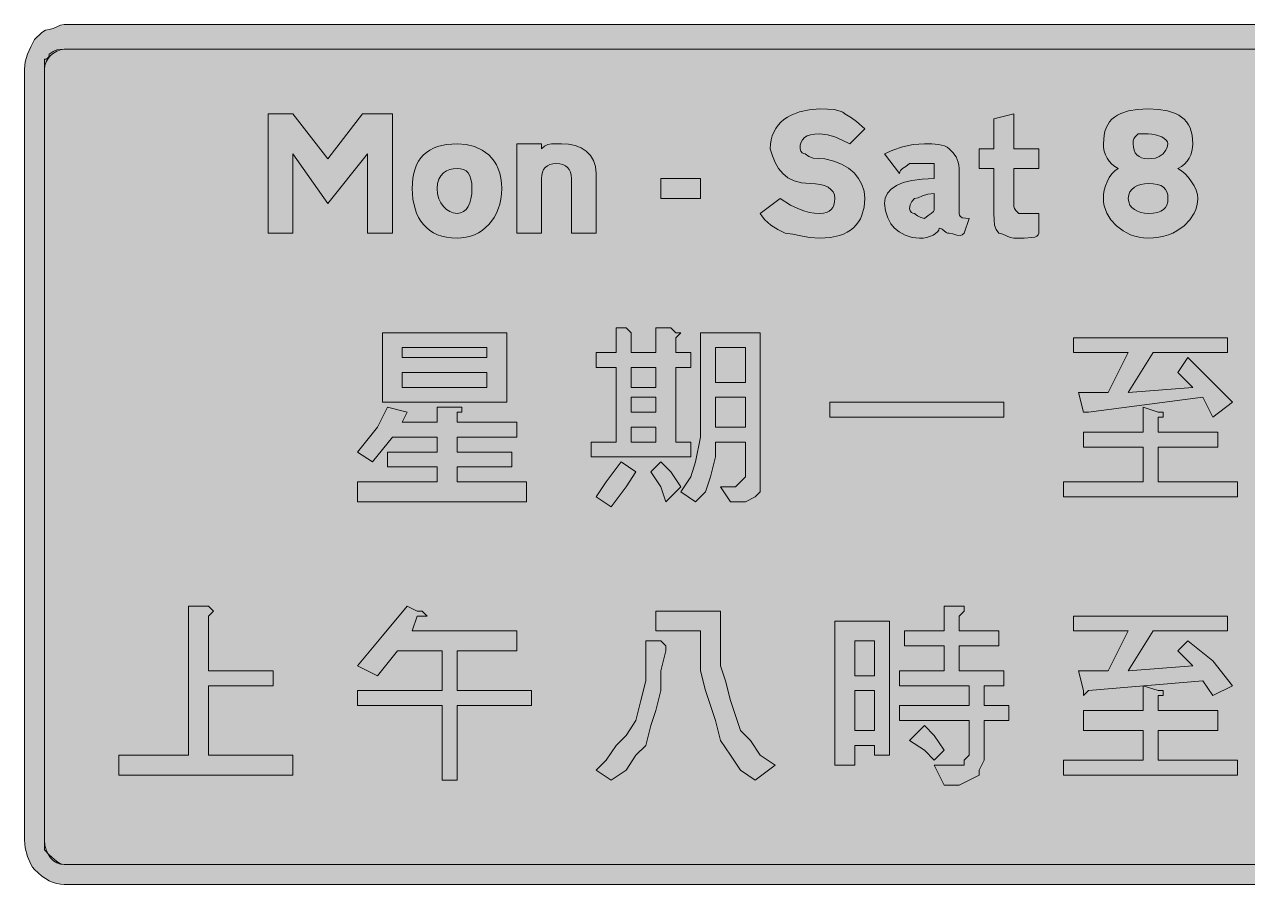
# Model space of a CAD drawing. Header units: metres. Extents: x 13 to 556, y 31 to 238.
# Drawn here: x 12.7 to 307.9, y 30.7 to 238.3 of the extents above; entities that cross this region are included whole.
import ezdxf

# ---------------------------------------------------------------- set-up
doc = ezdxf.new("R2010")
doc.units = ezdxf.units.M
doc.layers.add('FILL_BLACK_000000', color=7, linetype='Continuous', true_color=0x000000)
doc.layers.add('FILL_WHITE_FFFFFF', color=7, linetype='Continuous', true_color=0xffffff)

msp = doc.modelspace()

# ---------------------------------------------------------------- hatches: boundary and pattern name
at = {"layer": 'FILL_BLACK_000000', "true_color": 0x000000}
h = msp.add_hatch(color=7, dxfattribs=at)
h.dxf.hatch_style = 1
h.paths.add_polyline_path([(546.44, 238.26), (547.46, 238.09), (548.51, 237.81), (549.54, 237.42), (550.52, 236.91), (551.4, 236.29), (552.13, 235.56), (552.69, 234.72), (554.27, 232.92), (555.39, 231.12), (555.78, 230.22), (556.06, 229.32), (556.23, 228.42), (556.29, 227.52), (556.29, 41.52), (556.27, 40.6), (556.14, 39.57), (555.78, 38.31), (555.09, 36.72), (554.88, 35.84), (554.34, 35.07), (553.57, 34.53), (552.69, 34.32), (550.89, 32.67), (549.99, 32.13), (549.09, 31.92), (548.19, 31.23), (547.29, 30.87), (546.39, 30.74), (545.49, 30.72), (22.29, 30.72), (21.39, 30.78), (20.49, 30.94), (19.59, 31.23), (18.69, 31.62), (16.89, 32.74), (15.09, 34.32), (14.64, 34.88), (14.21, 35.61), (13.44, 37.47), (12.9, 39.55), (12.69, 41.52), (12.69, 227.52), (12.9, 229.32), (13.44, 231.12), (14.21, 232.92), (15.09, 234.72), (16.89, 236.37), (17.79, 236.91), (18.69, 237.12), (19.59, 237.31), (20.49, 237.72), (21.39, 238.13), (22.29, 238.32), (545.49, 238.32), (546.44, 238.26)])
h.paths.add_polyline_path([(20.53, 231.91), (19.72, 231.43), (18.99, 230.82), (18.38, 230.09), (17.9, 229.28), (17.6, 228.42), (17.49, 227.52), (17.49, 41.52), (17.49, 39.12), (18.69, 37.92), (20.49, 36.27), (21.39, 35.73), (22.29, 35.52), (545.49, 35.52), (546.39, 35.73), (547.29, 36.27), (549.09, 37.92), (549.49, 38.03), (549.78, 38.31), (550, 38.74), (550.14, 39.27), (550.27, 40.45), (550.29, 41.52), (550.29, 227.52), (550.29, 229.92), (550.14, 230.52), (549.78, 230.93), (549.49, 231.07), (549.09, 231.12), (548.19, 231.81), (547.29, 232.17), (546.39, 232.3), (545.49, 232.32), (22.29, 232.32), (21.39, 232.21), (20.53, 231.91)], flags=16)
h = msp.add_hatch(color=7, dxfattribs=at)
h.dxf.hatch_style = 1
h.paths.add_polyline_path([(77.49, 207.12), (77.49, 187.92), (71.49, 187.92), (71.49, 216.72), (77.49, 216.72), (85.89, 205.92), (94.29, 216.72), (101.49, 216.72), (101.49, 187.92), (95.49, 187.92), (95.49, 207.12), (85.89, 195.12), (77.49, 207.12)])
h = msp.add_hatch(color=7, dxfattribs=at)
h.dxf.hatch_style = 1
h.paths.add_polyline_path([(200.04, 207.72), (200.4, 207.31), (200.69, 207.17), (201.09, 207.12), (202.01, 206.43), (203.04, 206.07), (204.3, 205.94), (205.89, 205.92), (208.03, 205.36), (209.92, 204.59), (211.56, 203.62), (212.94, 202.47), (214.03, 201.15), (214.83, 199.68), (215.32, 198.06), (215.49, 196.32), (215.32, 194.18), (214.82, 192.29), (214.44, 191.43), (213.97, 190.65), (213.42, 189.92), (212.79, 189.27), (212.07, 188.69), (211.27, 188.18), (210.39, 187.74), (209.41, 187.38), (207.22, 186.89), (204.69, 186.72), (202.2, 186.91), (200.04, 187.32), (198.11, 187.73), (196.29, 187.92), (194.51, 188.84), (192.84, 189.87), (191.4, 191.13), (190.79, 191.87), (190.29, 192.72), (195.09, 196.32), (197.6, 194.74), (199.89, 193.62), (201.02, 193.23), (202.18, 192.94), (203.39, 192.78), (204.69, 192.72), (205.53, 192.78), (206.26, 192.94), (206.88, 193.23), (207.39, 193.62), (207.78, 194.13), (208.06, 194.74), (208.23, 195.48), (208.29, 196.32), (208.18, 197.16), (207.86, 197.89), (207.34, 198.51), (206.64, 199.02), (205.77, 199.41), (204.75, 199.69), (203.58, 199.86), (202.29, 199.92), (200.2, 200.08), (198.43, 200.56), (196.93, 201.31), (195.69, 202.32), (194.67, 203.55), (193.85, 204.98), (193.2, 206.58), (192.69, 208.32), (192.75, 209.42), (192.91, 210.46), (193.18, 211.43), (193.55, 212.35), (194.02, 213.21), (194.59, 213.99), (195.25, 214.72), (195.99, 215.37), (196.82, 215.95), (197.73, 216.46), (199.78, 217.26), (202.11, 217.75), (204.69, 217.92), (206.47, 217.9), (208.14, 217.77), (209.58, 217.41), (210.19, 217.12), (210.69, 216.72), (212.28, 215.82), (213.54, 214.92), (215.49, 213.12), (211.89, 209.52), (210.09, 210.4), (208.29, 211.17), (206.49, 211.71), (204.69, 211.92), (203.45, 211.86), (202.42, 211.69), (201.59, 211.41), (200.94, 211.02), (200.46, 210.51), (200.13, 209.89), (199.95, 209.16), (199.89, 208.32), (200.04, 207.72)])
h = msp.add_hatch(color=7, dxfattribs=at)
h.dxf.hatch_style = 1
h.paths.add_polyline_path([(257.49, 208.32), (257.49, 203.52), (251.49, 203.52), (251.49, 195.12), (251.51, 194.41), (251.64, 193.92), (252, 193.43), (252.69, 192.72), (253.89, 192.72), (255.09, 192.72), (257.49, 192.72), (257.49, 187.92), (257.38, 187.52), (257.06, 187.23), (256.54, 187.01), (255.84, 186.87), (253.95, 186.74), (251.49, 186.72), (250.59, 186.91), (249.69, 187.32), (248.79, 187.73), (247.89, 187.92), (247.2, 188.84), (246.84, 189.87), (246.71, 191.13), (246.69, 192.72), (246.69, 203.52), (243.09, 203.52), (243.09, 208.32), (246.69, 208.32), (246.69, 215.52), (251.49, 216.72), (251.49, 208.32), (257.49, 208.32)])
h = msp.add_hatch(color=7, dxfattribs=at)
h.dxf.hatch_style = 1
h.paths.add_polyline_path([(280.67, 187.19), (279.67, 187.54), (277.84, 188.49), (276.24, 189.72), (274.93, 191.17), (273.93, 192.79), (273.31, 194.53), (273.15, 195.42), (273.09, 196.32), (273.15, 197.27), (273.31, 198.29), (273.6, 199.34), (273.99, 200.37), (274.5, 201.35), (275.11, 202.23), (275.85, 202.96), (276.69, 203.52), (275.85, 204.02), (275.12, 204.63), (274.5, 205.31), (273.99, 206.07), (273.6, 206.88), (273.31, 207.74), (273.15, 208.62), (273.09, 209.52), (273.26, 211.6), (273.47, 212.52), (273.76, 213.36), (274.14, 214.13), (274.61, 214.81), (275.16, 215.43), (275.79, 215.97), (276.51, 216.44), (277.31, 216.84), (279.17, 217.45), (281.36, 217.81), (283.89, 217.92), (286.42, 217.81), (288.61, 217.45), (290.47, 216.84), (291.27, 216.44), (291.99, 215.97), (292.62, 215.43), (293.17, 214.81), (293.64, 214.13), (294.01, 213.36), (294.31, 212.52), (294.52, 211.6), (294.69, 209.52), (294.63, 208.62), (294.46, 207.74), (294.18, 206.88), (293.79, 206.07), (293.28, 205.31), (292.66, 204.63), (291.93, 204.02), (291.09, 203.52), (291.99, 202.96), (292.85, 202.23), (293.66, 201.35), (294.39, 200.37), (295, 199.34), (295.48, 198.29), (295.78, 197.27), (295.89, 196.32), (295.83, 195.42), (295.67, 194.53), (295.4, 193.65), (295.03, 192.79), (293.99, 191.17), (292.59, 189.72), (290.85, 188.49), (289.86, 187.98), (288.8, 187.54), (287.67, 187.19), (286.47, 186.94), (285.21, 186.78), (283.89, 186.72), (282.78, 186.78), (281.7, 186.94), (280.67, 187.19)])
h.paths.add_polyline_path([(281.32, 199.41), (280.59, 199.02), (279.98, 198.51), (279.5, 197.89), (279.2, 197.16), (279.09, 196.32), (279.2, 195.48), (279.5, 194.74), (279.98, 194.13), (280.59, 193.62), (281.32, 193.23), (282.13, 192.94), (282.99, 192.78), (283.89, 192.72), (285.13, 192.78), (286.16, 192.94), (286.99, 193.23), (287.64, 193.62), (288.12, 194.13), (288.45, 194.74), (288.63, 195.48), (288.69, 196.32), (288.63, 197.16), (288.45, 197.89), (288.12, 198.51), (287.64, 199.02), (286.99, 199.41), (286.16, 199.69), (285.13, 199.86), (283.89, 199.92), (282.99, 199.86), (282.13, 199.69), (281.32, 199.41)], flags=16)
h.paths.add_polyline_path([(288.28, 210.4), (287.8, 210.81), (287.19, 211.17), (285.65, 211.71), (284.79, 211.87), (283.89, 211.92), (281.49, 211.92), (280.8, 211.21), (280.44, 210.72), (280.31, 210.23), (280.29, 209.52), (280.35, 208.68), (280.51, 207.94), (280.8, 207.33), (281.19, 206.82), (281.7, 206.43), (282.31, 206.14), (283.05, 205.98), (283.89, 205.92), (284.79, 205.94), (285.69, 206.07), (286.59, 206.43), (287.49, 207.12), (288.09, 207.87), (288.5, 208.64), (288.69, 209.52), (288.58, 209.97), (288.28, 210.4)], flags=16)
h = msp.add_hatch(color=7, dxfattribs=at)
h.dxf.hatch_style = 1
h.paths.add_polyline_path([(127.67, 196.14), (127.41, 194.94), (127.05, 193.81), (126.59, 192.75), (126.05, 191.76), (125.44, 190.85), (124.74, 190.02), (123.97, 189.28), (123.14, 188.62), (122.25, 188.05), (121.31, 187.58), (120.31, 187.21), (119.28, 186.94), (118.2, 186.78), (117.09, 186.72), (115.78, 186.78), (114.56, 186.94), (113.42, 187.21), (112.36, 187.58), (111.39, 188.05), (110.51, 188.62), (109.71, 189.28), (108.99, 190.02), (108.36, 190.85), (107.81, 191.76), (107.34, 192.75), (106.96, 193.81), (106.46, 196.14), (106.29, 198.72), (106.46, 201.25), (106.67, 202.39), (106.96, 203.44), (107.34, 204.42), (107.81, 205.3), (108.36, 206.1), (108.99, 206.82), (109.71, 207.45), (110.51, 208), (111.39, 208.47), (112.36, 208.84), (113.42, 209.14), (114.56, 209.35), (117.09, 209.52), (119.28, 209.35), (121.31, 208.84), (123.14, 208), (123.97, 207.45), (124.74, 206.82), (125.44, 206.1), (126.05, 205.3), (126.59, 204.42), (127.05, 203.44), (127.41, 202.39), (127.67, 201.25), (127.83, 200.03), (127.89, 198.72), (127.83, 197.4), (127.67, 196.14)])
h.paths.add_polyline_path([(120.46, 200.99), (120.18, 201.82), (119.79, 202.47), (119.28, 202.95), (118.66, 203.28), (117.93, 203.46), (117.09, 203.52), (116.19, 203.46), (115.33, 203.28), (114.52, 202.95), (113.79, 202.47), (113.18, 201.82), (112.7, 200.99), (112.4, 199.96), (112.29, 198.72), (112.4, 197.43), (112.7, 196.26), (113.18, 195.24), (113.79, 194.37), (114.52, 193.67), (115.33, 193.15), (116.19, 192.83), (117.09, 192.72), (117.93, 192.83), (118.66, 193.15), (119.28, 193.67), (119.79, 194.37), (120.18, 195.24), (120.46, 196.26), (120.63, 197.43), (120.69, 198.72), (120.63, 199.96), (120.46, 200.99)], flags=16)
h = msp.add_hatch(color=7, dxfattribs=at)
h.dxf.hatch_style = 1
h.paths.add_polyline_path([(144.69, 187.92), (144.69, 199.92), (144.69, 201.12), (144.63, 201.96), (144.47, 202.69), (144.18, 203.31), (143.79, 203.82), (143.28, 204.21), (142.67, 204.49), (141.93, 204.66), (141.09, 204.72), (140.25, 204.66), (139.51, 204.49), (138.9, 204.21), (138.39, 203.82), (138, 203.31), (137.72, 202.69), (137.55, 201.96), (137.49, 201.12), (137.49, 187.92), (131.49, 187.92), (131.49, 209.52), (137.49, 209.52), (137.49, 208.32), (138.24, 208.92), (139.01, 209.33), (139.89, 209.52), (142.29, 209.52), (144.03, 209.41), (145.63, 209.07), (147.06, 208.51), (148.29, 207.72), (149.3, 206.71), (150.05, 205.47), (150.53, 204.01), (150.69, 202.32), (150.69, 187.92), (144.69, 187.92)])
h = msp.add_hatch(color=7, dxfattribs=at)
h.dxf.hatch_style = 1
h.paths.add_polyline_path([(239.04, 187.58), (238.59, 187.41), (237.69, 187.47), (236.79, 187.75), (235.89, 187.92), (235.49, 187.97), (235.18, 188.11), (234.69, 188.52), (234.2, 188.93), (233.89, 189.07), (233.49, 189.12), (233.38, 188.67), (233.08, 188.24), (232.6, 187.83), (231.99, 187.47), (230.45, 186.93), (229.59, 186.77), (228.69, 186.72), (226.91, 186.93), (225.24, 187.47), (223.8, 188.24), (222.69, 189.12), (221.81, 190.23), (221.04, 191.67), (220.5, 193.34), (220.29, 195.12), (220.46, 196.41), (220.98, 197.58), (221.87, 198.6), (223.14, 199.47), (224.8, 200.17), (226.87, 200.69), (229.36, 201.01), (232.29, 201.12), (232.29, 202.32), (232.29, 204.72), (229.89, 204.72), (226.29, 204.72), (225.41, 204.01), (224.64, 203.52), (224.1, 203.03), (223.94, 202.72), (223.89, 202.32), (220.29, 207.12), (222.3, 208), (224.64, 208.77), (227.21, 209.31), (229.89, 209.52), (231.67, 209.5), (233.34, 209.37), (234.78, 209.01), (235.39, 208.72), (235.89, 208.32), (236.77, 207.4), (237.54, 206.37), (238.08, 205.11), (238.24, 204.37), (238.29, 203.52), (238.29, 192.72), (238.34, 192.32), (238.5, 192.03), (239.04, 191.67), (239.81, 191.54), (240.69, 191.52), (239.49, 187.92), (239.04, 187.58)])
h.paths.add_polyline_path([(226.8, 192.91), (227.09, 192.77), (227.49, 192.72), (228.24, 192.12), (229.01, 191.71), (229.89, 191.52), (230.77, 192.23), (231.54, 192.72), (232.08, 193.21), (232.24, 193.52), (232.29, 193.92), (232.29, 197.52), (230.7, 197.33), (229.44, 196.92), (228.41, 196.51), (227.49, 196.32), (226.89, 195.57), (226.48, 194.8), (226.29, 193.92), (226.44, 193.32), (226.8, 192.91)], flags=16)
h = msp.add_hatch(color=7, dxfattribs=at)
h.dxf.hatch_style = 1
h.paths.add_polyline_path([(175.89, 196.32), (166.29, 196.32), (166.29, 201.12), (175.89, 201.12), (175.89, 196.32)])
h = msp.add_hatch(color=7, dxfattribs=at)
h.dxf.hatch_style = 1
h.paths.add_polyline_path([(99.09, 163.92), (129.09, 163.92), (129.09, 147.12), (99.09, 147.12), (99.09, 163.92)])
h.paths.add_polyline_path([(103.89, 160.32), (103.89, 157.92), (124.29, 157.92), (124.29, 160.32), (103.89, 160.32)], flags=16)
h.paths.add_polyline_path([(124.29, 154.32), (103.89, 154.32), (103.89, 150.72), (124.29, 150.72), (124.29, 154.32)], flags=16)
h = msp.add_hatch(color=7, dxfattribs=at)
h.dxf.hatch_style = 1
h.paths.add_polyline_path([(168.69, 165.12), (169.89, 163.92), (171.09, 163.92), (169.89, 162.72), (169.89, 159.12), (173.49, 159.12), (173.49, 155.52), (169.89, 155.52), (169.89, 137.52), (173.49, 137.52), (173.49, 133.92), (149.49, 133.92), (149.49, 137.52), (155.49, 137.52), (155.49, 155.52), (150.69, 155.52), (150.69, 159.12), (155.49, 159.12), (155.49, 165.12), (157.89, 165.12), (159.09, 163.92), (159.09, 162.72), (159.09, 159.12), (165.09, 159.12), (165.09, 165.12), (168.69, 165.12)])
h.paths.add_polyline_path([(159.09, 144.72), (165.09, 144.72), (165.09, 148.32), (159.09, 148.32), (159.09, 144.72)], flags=16)
h.paths.add_polyline_path([(159.09, 141.12), (159.09, 137.52), (165.09, 137.52), (165.09, 141.12), (159.09, 141.12)], flags=16)
h.paths.add_polyline_path([(165.09, 155.52), (159.09, 155.52), (159.09, 150.72), (165.09, 150.72), (165.09, 155.52)], flags=16)
h = msp.add_hatch(color=7, dxfattribs=at)
h.dxf.hatch_style = 1
h.paths.add_polyline_path([(190.29, 126.72), (190.29, 125.52), (189.09, 124.32), (186.69, 123.12), (183.09, 123.12), (180.69, 126.72), (184.29, 126.72), (185.49, 127.92), (186.69, 129.12), (186.69, 137.52), (179.49, 137.52), (179.49, 133.92), (178.29, 129.12), (177.09, 125.52), (174.69, 123.12), (171.09, 125.52), (173.49, 129.12), (174.69, 132.72), (175.89, 138.72), (175.89, 145.92), (175.89, 163.92), (190.29, 163.92), (190.29, 129.12), (190.29, 126.72)])
h.paths.add_polyline_path([(179.49, 148.32), (179.49, 141.12), (186.69, 141.12), (186.69, 148.32), (179.49, 148.32)], flags=16)
h.paths.add_polyline_path([(186.69, 160.32), (179.49, 160.32), (179.49, 151.92), (186.69, 151.92), (186.69, 160.32)], flags=16)
h = msp.add_hatch(color=7, dxfattribs=at)
h.dxf.hatch_style = 1
h.paths.add_polyline_path([(265.89, 162.72), (303.09, 162.72), (303.09, 159.12), (285.09, 159.12), (279.09, 149.52), (294.69, 150.72), (291.09, 154.32), (293.49, 157.92), (299.49, 151.92), (304.29, 147.12), (299.49, 143.52), (297.09, 148.32), (269.49, 144.72), (268.29, 144.72), (267.09, 149.52), (274.29, 149.52), (279.09, 159.12), (265.89, 159.12), (265.89, 162.72)])
h = msp.add_hatch(color=7, dxfattribs=at)
h.dxf.hatch_style = 1
h.paths.add_polyline_path([(103.89, 142.32), (112.29, 142.32), (112.29, 145.92), (117.09, 145.92), (118.29, 145.92), (118.29, 144.72), (117.09, 144.72), (117.09, 142.32), (131.49, 142.32), (131.49, 138.72), (117.09, 138.72), (117.09, 135.12), (130.29, 135.12), (130.29, 131.52), (117.09, 131.52), (117.09, 127.92), (133.89, 127.92), (133.89, 123.12), (93.09, 123.12), (93.09, 127.92), (112.29, 127.92), (112.29, 131.52), (100.29, 131.52), (100.29, 135.12), (112.29, 135.12), (112.29, 138.72), (101.49, 138.72), (96.69, 132.72), (93.09, 135.12), (97.89, 141.12), (100.29, 145.92), (105.09, 144.72), (103.89, 142.32)])
h = msp.add_hatch(color=7, dxfattribs=at)
h.dxf.hatch_style = 1
h.paths.add_polyline_path([(249.09, 147.12), (249.09, 143.52), (207.09, 143.52), (207.09, 147.12), (249.09, 147.12)])
h = msp.add_hatch(color=7, dxfattribs=at)
h.dxf.hatch_style = 1
h.paths.add_polyline_path([(263.49, 127.92), (282.69, 127.92), (282.69, 136.32), (268.29, 136.32), (268.29, 139.92), (282.69, 139.92), (282.69, 145.92), (286.29, 144.72), (287.49, 144.72), (287.49, 143.52), (286.29, 143.52), (286.29, 139.92), (300.69, 139.92), (300.69, 136.32), (286.29, 136.32), (286.29, 127.92), (305.49, 127.92), (305.49, 124.32), (263.49, 124.32), (263.49, 127.92)])
h = msp.add_hatch(color=7, dxfattribs=at)
h.dxf.hatch_style = 1
h.paths.add_polyline_path([(153.09, 127.92), (156.69, 132.72), (160.29, 130.32), (157.89, 126.72), (154.29, 121.92), (150.69, 124.32), (153.09, 127.92)])
h = msp.add_hatch(color=7, dxfattribs=at)
h.dxf.hatch_style = 1
h.paths.add_polyline_path([(168.69, 130.32), (171.09, 126.72), (167.49, 123.12), (166.29, 126.72), (163.89, 130.32), (166.29, 132.72), (168.69, 130.32)])
h = msp.add_hatch(color=7, dxfattribs=at)
h.dxf.hatch_style = 1
h.paths.add_polyline_path([(57.09, 97.92), (58.29, 96.72), (57.09, 95.52), (57.09, 82.32), (72.69, 82.32), (72.69, 78.72), (57.09, 78.72), (57.09, 61.92), (77.49, 61.92), (77.49, 57.12), (35.49, 57.12), (35.49, 61.92), (52.29, 61.92), (52.29, 97.92), (55.89, 97.92), (57.09, 97.92)])
h = msp.add_hatch(color=7, dxfattribs=at)
h.dxf.hatch_style = 1
h.paths.add_polyline_path([(99.09, 90.72), (105.09, 97.92), (107.49, 96.72), (108.69, 96.72), (109.89, 95.52), (108.69, 95.52), (107.49, 95.52), (106.29, 91.92), (131.49, 91.92), (131.49, 87.12), (117.09, 87.12), (117.09, 77.52), (135.09, 77.52), (135.09, 73.92), (117.09, 73.92), (117.09, 55.92), (113.49, 55.92), (113.49, 73.92), (93.09, 73.92), (93.09, 77.52), (113.49, 77.52), (113.49, 87.12), (102.69, 87.12), (97.89, 81.12), (93.09, 83.52), (99.09, 90.72)])
h = msp.add_hatch(color=7, dxfattribs=at)
h.dxf.hatch_style = 1
h.paths.add_polyline_path([(234.69, 88.32), (225.09, 88.32), (225.09, 91.92), (234.69, 91.92), (234.69, 97.92), (238.29, 97.92), (239.49, 97.92), (239.49, 96.72), (238.29, 95.52), (238.29, 91.92), (247.89, 91.92), (247.89, 88.32), (238.29, 88.32), (238.29, 82.32), (249.09, 82.32), (249.09, 78.72), (244.29, 78.72), (244.29, 73.92), (250.29, 73.92), (250.29, 70.32), (244.29, 70.32), (244.29, 60.72), (243.09, 58.32), (243.09, 57.12), (240.69, 55.92), (238.29, 54.72), (234.69, 54.72), (232.29, 59.52), (237.09, 59.52), (238.29, 59.52), (239.49, 59.52), (239.49, 60.72), (240.69, 61.92), (240.69, 70.32), (223.89, 70.32), (223.89, 73.92), (240.69, 73.92), (240.69, 78.72), (223.89, 78.72), (223.89, 82.32), (234.69, 82.32), (234.69, 88.32)])
h = msp.add_hatch(color=7, dxfattribs=at)
h.dxf.hatch_style = 1
h.paths.add_polyline_path([(180.69, 96.72), (180.69, 88.32), (180.69, 83.52), (181.89, 79.92), (183.09, 75.12), (184.29, 71.52), (185.49, 67.92), (187.89, 65.52), (190.29, 61.92), (193.89, 59.52), (189.09, 55.92), (185.49, 58.32), (183.09, 61.92), (180.69, 65.52), (179.49, 70.32), (178.29, 73.92), (177.09, 77.52), (175.89, 82.32), (175.89, 87.12), (175.89, 91.92), (165.09, 91.92), (165.09, 96.72), (180.69, 96.72)])
h = msp.add_hatch(color=7, dxfattribs=at)
h.dxf.hatch_style = 1
h.paths.add_polyline_path([(265.89, 95.52), (303.09, 95.52), (303.09, 91.92), (285.09, 91.92), (279.09, 82.32), (294.69, 83.52), (291.09, 87.12), (293.49, 89.52), (299.49, 84.72), (304.29, 78.72), (299.49, 76.32), (297.09, 79.92), (269.49, 77.52), (268.29, 76.32), (268.29, 77.52), (267.09, 82.32), (274.29, 82.32), (279.09, 91.92), (265.89, 91.92), (265.89, 95.52)])
h = msp.add_hatch(color=7, dxfattribs=at)
h.dxf.hatch_style = 1
h.paths.add_polyline_path([(217.89, 61.92), (217.89, 64.32), (213.09, 64.32), (213.09, 59.52), (208.29, 59.52), (208.29, 61.92), (208.29, 94.32), (221.49, 94.32), (221.49, 61.92), (217.89, 61.92)])
h.paths.add_polyline_path([(213.09, 89.52), (213.09, 81.12), (217.89, 81.12), (217.89, 89.52), (213.09, 89.52)], flags=16)
h.paths.add_polyline_path([(217.89, 77.52), (213.09, 77.52), (213.09, 67.92), (217.89, 67.92), (217.89, 77.52)], flags=16)
h = msp.add_hatch(color=7, dxfattribs=at)
h.dxf.hatch_style = 1
h.paths.add_polyline_path([(153.09, 60.72), (155.49, 64.32), (157.89, 66.72), (160.29, 70.32), (161.49, 75.12), (162.69, 79.92), (162.69, 84.72), (162.69, 89.52), (166.29, 89.52), (167.49, 88.32), (167.49, 87.12), (166.29, 82.32), (166.29, 77.52), (165.09, 72.72), (163.89, 69.12), (162.69, 64.32), (160.29, 61.92), (157.89, 58.32), (154.29, 55.92), (150.69, 58.32), (153.09, 60.72)])
h = msp.add_hatch(color=7, dxfattribs=at)
h.dxf.hatch_style = 1
h.paths.add_polyline_path([(263.49, 60.72), (282.69, 60.72), (282.69, 67.92), (268.29, 67.92), (268.29, 72.72), (282.69, 72.72), (282.69, 78.72), (286.29, 77.52), (287.49, 77.52), (287.49, 76.32), (286.29, 76.32), (286.29, 72.72), (300.69, 72.72), (300.69, 67.92), (286.29, 67.92), (286.29, 60.72), (305.49, 60.72), (305.49, 57.12), (263.49, 57.12), (263.49, 60.72)])
h = msp.add_hatch(color=7, dxfattribs=at)
h.dxf.hatch_style = 1
h.paths.add_polyline_path([(232.29, 66.72), (234.69, 63.12), (232.29, 60.72), (229.89, 63.12), (226.29, 65.52), (229.89, 69.12), (232.29, 66.72)])
at = {"layer": 'FILL_WHITE_FFFFFF', "true_color": 0xffffff}
h = msp.add_hatch(color=7, dxfattribs=at)
h.dxf.hatch_style = 1
h.paths.add_polyline_path([(21.39, 35.63), (20.53, 35.95), (19.72, 36.47), (18.99, 37.17), (18.38, 38.04), (17.9, 39.06), (17.6, 40.23), (17.49, 41.52), (17.49, 227.52), (17.49, 229.92), (17.89, 229.97), (18.18, 230.11), (18.54, 230.52), (18.69, 231.12), (19.59, 231.81), (20.49, 232.17), (21.39, 232.3), (22.29, 232.32), (545.49, 232.32), (546.39, 232.3), (547.29, 232.17), (548.19, 231.81), (549.09, 231.12), (549.78, 230.22), (550.14, 229.32), (550.27, 228.42), (550.29, 227.52), (550.29, 41.52), (550.29, 39.12), (550.27, 38.43), (550.14, 38.07), (549.78, 37.94), (549.09, 37.92), (549.04, 37.52), (548.9, 37.23), (548.49, 36.87), (547.89, 36.72), (547.18, 36.03), (546.69, 35.67), (546.2, 35.54), (545.49, 35.52), (22.29, 35.52), (21.39, 35.63)])

# ---------------------------------------------------------------- linework, layer by layer
at = {"layer": 'FILL_BLACK_000000', "lineweight": 0, "true_color": 0x000000}
for points in [[(545.49, 30.72), (22.29, 30.72), (21.39, 30.78), (20.49, 30.94), (19.59, 31.23), (18.69, 31.62), (16.89, 32.74), (15.09, 34.32), (14.64, 34.88), (14.21, 35.61), (13.44, 37.47), (12.9, 39.55), (12.69, 41.52), (12.69, 227.52), (12.9, 229.32), (13.44, 231.12), (14.21, 232.92), (15.09, 234.72), (16.89, 236.37), (17.79, 236.91), (18.69, 237.12), (19.59, 237.31), (20.49, 237.72), (21.39, 238.13), (22.29, 238.32), (545.49, 238.32)], [(545.49, 232.32), (22.29, 232.32), (21.39, 232.21), (20.53, 231.91), (19.72, 231.43), (18.99, 230.82), (18.38, 230.09), (17.9, 229.28), (17.6, 228.42), (17.49, 227.52), (17.49, 41.52), (17.49, 39.12), (18.69, 37.92), (20.49, 36.27), (21.39, 35.73), (22.29, 35.52), (545.49, 35.52)]]:
    msp.add_lwpolyline(points, dxfattribs=at)
for points in [[(77.49, 207.12), (77.49, 187.92), (71.49, 187.92), (71.49, 216.72), (77.49, 216.72), (85.89, 205.92), (94.29, 216.72), (101.49, 216.72), (101.49, 187.92), (95.49, 187.92), (95.49, 207.12), (85.89, 195.12)], [(200.04, 207.72), (200.4, 207.31), (200.69, 207.17), (201.09, 207.12), (202.01, 206.43), (203.04, 206.07), (204.3, 205.94), (205.89, 205.92), (208.03, 205.36), (209.92, 204.59), (211.56, 203.62), (212.94, 202.47), (214.03, 201.15), (214.83, 199.68), (215.32, 198.06), (215.49, 196.32), (215.32, 194.18), (214.82, 192.29), (214.44, 191.43), (213.97, 190.65), (213.42, 189.92), (212.79, 189.27), (212.07, 188.69), (211.27, 188.18), (210.39, 187.74), (209.41, 187.38), (207.22, 186.89), (204.69, 186.72), (202.2, 186.91), (200.04, 187.32), (198.11, 187.73), (196.29, 187.92), (194.51, 188.84), (192.84, 189.87), (191.4, 191.13), (190.79, 191.87), (190.29, 192.72), (195.09, 196.32), (197.6, 194.74), (199.89, 193.62), (201.02, 193.23), (202.18, 192.94), (203.39, 192.78), (204.69, 192.72), (205.53, 192.78), (206.26, 192.94), (206.88, 193.23), (207.39, 193.62), (207.78, 194.13), (208.06, 194.74), (208.23, 195.48), (208.29, 196.32), (208.18, 197.16), (207.86, 197.89), (207.34, 198.51), (206.64, 199.02), (205.77, 199.41), (204.75, 199.69), (203.58, 199.86), (202.29, 199.92), (200.2, 200.08), (198.43, 200.56), (196.93, 201.31), (195.69, 202.32), (194.67, 203.55), (193.85, 204.98), (193.2, 206.58), (192.69, 208.32), (192.75, 209.42), (192.91, 210.46), (193.18, 211.43), (193.55, 212.35), (194.02, 213.21), (194.59, 213.99), (195.25, 214.72), (195.99, 215.37), (196.82, 215.95), (197.73, 216.46), (199.78, 217.26), (202.11, 217.75), (204.69, 217.92), (206.47, 217.9), (208.14, 217.77), (209.58, 217.41), (210.19, 217.12), (210.69, 216.72), (212.28, 215.82), (213.54, 214.92), (215.49, 213.12), (211.89, 209.52), (210.09, 210.4), (208.29, 211.17), (206.49, 211.71), (204.69, 211.92), (203.45, 211.86), (202.42, 211.69), (201.59, 211.41), (200.94, 211.02), (200.46, 210.51), (200.13, 209.89), (199.95, 209.16), (199.89, 208.32)], [(257.49, 208.32), (257.49, 203.52), (251.49, 203.52), (251.49, 195.12), (251.51, 194.41), (251.64, 193.92), (252, 193.43), (252.69, 192.72), (253.89, 192.72), (255.09, 192.72), (257.49, 192.72), (257.49, 187.92), (257.38, 187.52), (257.06, 187.23), (256.54, 187.01), (255.84, 186.87), (253.95, 186.74), (251.49, 186.72), (250.59, 186.91), (249.69, 187.32), (248.79, 187.73), (247.89, 187.92), (247.2, 188.84), (246.84, 189.87), (246.71, 191.13), (246.69, 192.72), (246.69, 203.52), (243.09, 203.52), (243.09, 208.32), (246.69, 208.32), (246.69, 215.52), (251.49, 216.72), (251.49, 208.32)], [(280.67, 187.19), (279.67, 187.54), (277.84, 188.49), (276.24, 189.72), (274.93, 191.17), (273.93, 192.79), (273.31, 194.53), (273.15, 195.42), (273.09, 196.32), (273.15, 197.27), (273.31, 198.29), (273.6, 199.34), (273.99, 200.37), (274.5, 201.35), (275.11, 202.23), (275.85, 202.96), (276.69, 203.52), (275.85, 204.02), (275.12, 204.63), (274.5, 205.31), (273.99, 206.07), (273.6, 206.88), (273.31, 207.74), (273.15, 208.62), (273.09, 209.52), (273.26, 211.6), (273.47, 212.52), (273.76, 213.36), (274.14, 214.13), (274.61, 214.81), (275.16, 215.43), (275.79, 215.97), (276.51, 216.44), (277.31, 216.84), (279.17, 217.45), (281.36, 217.81), (283.89, 217.92), (286.42, 217.81), (288.61, 217.45), (290.47, 216.84), (291.27, 216.44), (291.99, 215.97), (292.62, 215.43), (293.17, 214.81), (293.64, 214.13), (294.01, 213.36), (294.31, 212.52), (294.52, 211.6), (294.69, 209.52), (294.63, 208.62), (294.46, 207.74), (294.18, 206.88), (293.79, 206.07), (293.28, 205.31), (292.66, 204.63), (291.93, 204.02), (291.09, 203.52), (291.99, 202.96), (292.85, 202.23), (293.66, 201.35), (294.39, 200.37), (295, 199.34), (295.48, 198.29), (295.78, 197.27), (295.89, 196.32), (295.83, 195.42), (295.67, 194.53), (295.4, 193.65), (295.03, 192.79), (293.99, 191.17), (292.59, 189.72), (290.85, 188.49), (289.86, 187.98), (288.8, 187.54), (287.67, 187.19), (286.47, 186.94), (285.21, 186.78), (283.89, 186.72), (282.78, 186.78), (281.7, 186.94)], [(288.28, 210.4), (287.8, 210.81), (287.19, 211.17), (285.65, 211.71), (284.79, 211.87), (283.89, 211.92), (281.49, 211.92), (280.8, 211.21), (280.44, 210.72), (280.31, 210.23), (280.29, 209.52), (280.35, 208.68), (280.51, 207.94), (280.8, 207.33), (281.19, 206.82), (281.7, 206.43), (282.31, 206.14), (283.05, 205.98), (283.89, 205.92), (284.79, 205.94), (285.69, 206.07), (286.59, 206.43), (287.49, 207.12), (288.09, 207.87), (288.5, 208.64), (288.69, 209.52), (288.58, 209.97)], [(127.67, 196.14), (127.41, 194.94), (127.05, 193.81), (126.59, 192.75), (126.05, 191.76), (125.44, 190.85), (124.74, 190.02), (123.97, 189.28), (123.14, 188.62), (122.25, 188.05), (121.31, 187.58), (120.31, 187.21), (119.28, 186.94), (118.2, 186.78), (117.09, 186.72), (115.78, 186.78), (114.56, 186.94), (113.42, 187.21), (112.36, 187.58), (111.39, 188.05), (110.51, 188.62), (109.71, 189.28), (108.99, 190.02), (108.36, 190.85), (107.81, 191.76), (107.34, 192.75), (106.96, 193.81), (106.46, 196.14), (106.29, 198.72), (106.46, 201.25), (106.67, 202.39), (106.96, 203.44), (107.34, 204.42), (107.81, 205.3), (108.36, 206.1), (108.99, 206.82), (109.71, 207.45), (110.51, 208), (111.39, 208.47), (112.36, 208.84), (113.42, 209.14), (114.56, 209.35), (117.09, 209.52), (119.28, 209.35), (121.31, 208.84), (123.14, 208), (123.97, 207.45), (124.74, 206.82), (125.44, 206.1), (126.05, 205.3), (126.59, 204.42), (127.05, 203.44), (127.41, 202.39), (127.67, 201.25), (127.83, 200.03), (127.89, 198.72), (127.83, 197.4)], [(144.69, 187.92), (144.69, 199.92), (144.69, 201.12), (144.63, 201.96), (144.47, 202.69), (144.18, 203.31), (143.79, 203.82), (143.28, 204.21), (142.67, 204.49), (141.93, 204.66), (141.09, 204.72), (140.25, 204.66), (139.51, 204.49), (138.9, 204.21), (138.39, 203.82), (138, 203.31), (137.72, 202.69), (137.55, 201.96), (137.49, 201.12), (137.49, 187.92), (131.49, 187.92), (131.49, 209.52), (137.49, 209.52), (137.49, 208.32), (138.24, 208.92), (139.01, 209.33), (139.89, 209.52), (142.29, 209.52), (144.03, 209.41), (145.63, 209.07), (147.06, 208.51), (148.29, 207.72), (149.3, 206.71), (150.05, 205.47), (150.53, 204.01), (150.69, 202.32), (150.69, 187.92)], [(239.04, 187.58), (238.59, 187.41), (237.69, 187.47), (236.79, 187.75), (235.89, 187.92), (235.49, 187.97), (235.18, 188.11), (234.69, 188.52), (234.2, 188.93), (233.89, 189.07), (233.49, 189.12), (233.38, 188.67), (233.08, 188.24), (232.6, 187.83), (231.99, 187.47), (230.45, 186.93), (229.59, 186.77), (228.69, 186.72), (226.91, 186.93), (225.24, 187.47), (223.8, 188.24), (222.69, 189.12), (221.81, 190.23), (221.04, 191.67), (220.5, 193.34), (220.29, 195.12), (220.46, 196.41), (220.98, 197.58), (221.87, 198.6), (223.14, 199.47), (224.8, 200.17), (226.87, 200.69), (229.36, 201.01), (232.29, 201.12), (232.29, 202.32), (232.29, 204.72), (229.89, 204.72), (226.29, 204.72), (225.41, 204.01), (224.64, 203.52), (224.1, 203.03), (223.94, 202.72), (223.89, 202.32), (220.29, 207.12), (222.3, 208), (224.64, 208.77), (227.21, 209.31), (229.89, 209.52), (231.67, 209.5), (233.34, 209.37), (234.78, 209.01), (235.39, 208.72), (235.89, 208.32), (236.77, 207.4), (237.54, 206.37), (238.08, 205.11), (238.24, 204.37), (238.29, 203.52), (238.29, 192.72), (238.34, 192.32), (238.5, 192.03), (239.04, 191.67), (239.81, 191.54), (240.69, 191.52), (239.49, 187.92)], [(120.46, 200.99), (120.18, 201.82), (119.79, 202.47), (119.28, 202.95), (118.66, 203.28), (117.93, 203.46), (117.09, 203.52), (116.19, 203.46), (115.33, 203.28), (114.52, 202.95), (113.79, 202.47), (113.18, 201.82), (112.7, 200.99), (112.4, 199.96), (112.29, 198.72), (112.4, 197.43), (112.7, 196.26), (113.18, 195.24), (113.79, 194.37), (114.52, 193.67), (115.33, 193.15), (116.19, 192.83), (117.09, 192.72), (117.93, 192.83), (118.66, 193.15), (119.28, 193.67), (119.79, 194.37), (120.18, 195.24), (120.46, 196.26), (120.63, 197.43), (120.69, 198.72), (120.63, 199.96)], [(175.89, 196.32), (166.29, 196.32), (166.29, 201.12), (175.89, 201.12)], [(281.32, 199.41), (280.59, 199.02), (279.98, 198.51), (279.5, 197.89), (279.2, 197.16), (279.09, 196.32), (279.2, 195.48), (279.5, 194.74), (279.98, 194.13), (280.59, 193.62), (281.32, 193.23), (282.13, 192.94), (282.99, 192.78), (283.89, 192.72), (285.13, 192.78), (286.16, 192.94), (286.99, 193.23), (287.64, 193.62), (288.12, 194.13), (288.45, 194.74), (288.63, 195.48), (288.69, 196.32), (288.63, 197.16), (288.45, 197.89), (288.12, 198.51), (287.64, 199.02), (286.99, 199.41), (286.16, 199.69), (285.13, 199.86), (283.89, 199.92), (282.99, 199.86), (282.13, 199.69)], [(226.8, 192.91), (227.09, 192.77), (227.49, 192.72), (228.24, 192.12), (229.01, 191.71), (229.89, 191.52), (230.77, 192.23), (231.54, 192.72), (232.08, 193.21), (232.24, 193.52), (232.29, 193.92), (232.29, 197.52), (230.7, 197.33), (229.44, 196.92), (228.41, 196.51), (227.49, 196.32), (226.89, 195.57), (226.48, 194.8), (226.29, 193.92), (226.44, 193.32)], [(99.09, 163.92), (129.09, 163.92), (129.09, 147.12), (99.09, 147.12)], [(168.69, 165.12), (169.89, 163.92), (171.09, 163.92), (169.89, 162.72), (169.89, 159.12), (173.49, 159.12), (173.49, 155.52), (169.89, 155.52), (169.89, 137.52), (173.49, 137.52), (173.49, 133.92), (149.49, 133.92), (149.49, 137.52), (155.49, 137.52), (155.49, 155.52), (150.69, 155.52), (150.69, 159.12), (155.49, 159.12), (155.49, 165.12), (157.89, 165.12), (159.09, 163.92), (159.09, 162.72), (159.09, 159.12), (165.09, 159.12), (165.09, 165.12)], [(190.29, 126.72), (190.29, 125.52), (189.09, 124.32), (186.69, 123.12), (183.09, 123.12), (180.69, 126.72), (184.29, 126.72), (185.49, 127.92), (186.69, 129.12), (186.69, 137.52), (179.49, 137.52), (179.49, 133.92), (178.29, 129.12), (177.09, 125.52), (174.69, 123.12), (171.09, 125.52), (173.49, 129.12), (174.69, 132.72), (175.89, 138.72), (175.89, 145.92), (175.89, 163.92), (190.29, 163.92), (190.29, 129.12)], [(265.89, 162.72), (303.09, 162.72), (303.09, 159.12), (285.09, 159.12), (279.09, 149.52), (294.69, 150.72), (291.09, 154.32), (293.49, 157.92), (299.49, 151.92), (304.29, 147.12), (299.49, 143.52), (297.09, 148.32), (269.49, 144.72), (268.29, 144.72), (267.09, 149.52), (274.29, 149.52), (279.09, 159.12), (265.89, 159.12)], [(103.89, 160.32), (103.89, 157.92), (124.29, 157.92), (124.29, 160.32)], [(186.69, 160.32), (179.49, 160.32), (179.49, 151.92), (186.69, 151.92)], [(124.29, 154.32), (103.89, 154.32), (103.89, 150.72), (124.29, 150.72)], [(165.09, 155.52), (159.09, 155.52), (159.09, 150.72), (165.09, 150.72)], [(159.09, 144.72), (165.09, 144.72), (165.09, 148.32), (159.09, 148.32)], [(179.49, 148.32), (179.49, 141.12), (186.69, 141.12), (186.69, 148.32)], [(103.89, 142.32), (112.29, 142.32), (112.29, 145.92), (117.09, 145.92), (118.29, 145.92), (118.29, 144.72), (117.09, 144.72), (117.09, 142.32), (131.49, 142.32), (131.49, 138.72), (117.09, 138.72), (117.09, 135.12), (130.29, 135.12), (130.29, 131.52), (117.09, 131.52), (117.09, 127.92), (133.89, 127.92), (133.89, 123.12), (93.09, 123.12), (93.09, 127.92), (112.29, 127.92), (112.29, 131.52), (100.29, 131.52), (100.29, 135.12), (112.29, 135.12), (112.29, 138.72), (101.49, 138.72), (96.69, 132.72), (93.09, 135.12), (97.89, 141.12), (100.29, 145.92), (105.09, 144.72)], [(249.09, 147.12), (249.09, 143.52), (207.09, 143.52), (207.09, 147.12)], [(263.49, 127.92), (282.69, 127.92), (282.69, 136.32), (268.29, 136.32), (268.29, 139.92), (282.69, 139.92), (282.69, 145.92), (286.29, 144.72), (287.49, 144.72), (287.49, 143.52), (286.29, 143.52), (286.29, 139.92), (300.69, 139.92), (300.69, 136.32), (286.29, 136.32), (286.29, 127.92), (305.49, 127.92), (305.49, 124.32), (263.49, 124.32)], [(159.09, 141.12), (159.09, 137.52), (165.09, 137.52), (165.09, 141.12)], [(153.09, 127.92), (156.69, 132.72), (160.29, 130.32), (157.89, 126.72), (154.29, 121.92), (150.69, 124.32)], [(168.69, 130.32), (171.09, 126.72), (167.49, 123.12), (166.29, 126.72), (163.89, 130.32), (166.29, 132.72)], [(57.09, 97.92), (58.29, 96.72), (57.09, 95.52), (57.09, 82.32), (72.69, 82.32), (72.69, 78.72), (57.09, 78.72), (57.09, 61.92), (77.49, 61.92), (77.49, 57.12), (35.49, 57.12), (35.49, 61.92), (52.29, 61.92), (52.29, 97.92), (55.89, 97.92)], [(99.09, 90.72), (105.09, 97.92), (107.49, 96.72), (108.69, 96.72), (109.89, 95.52), (108.69, 95.52), (107.49, 95.52), (106.29, 91.92), (131.49, 91.92), (131.49, 87.12), (117.09, 87.12), (117.09, 77.52), (135.09, 77.52), (135.09, 73.92), (117.09, 73.92), (117.09, 55.92), (113.49, 55.92), (113.49, 73.92), (93.09, 73.92), (93.09, 77.52), (113.49, 77.52), (113.49, 87.12), (102.69, 87.12), (97.89, 81.12), (93.09, 83.52)], [(234.69, 88.32), (225.09, 88.32), (225.09, 91.92), (234.69, 91.92), (234.69, 97.92), (238.29, 97.92), (239.49, 97.92), (239.49, 96.72), (238.29, 95.52), (238.29, 91.92), (247.89, 91.92), (247.89, 88.32), (238.29, 88.32), (238.29, 82.32), (249.09, 82.32), (249.09, 78.72), (244.29, 78.72), (244.29, 73.92), (250.29, 73.92), (250.29, 70.32), (244.29, 70.32), (244.29, 60.72), (243.09, 58.32), (243.09, 57.12), (240.69, 55.92), (238.29, 54.72), (234.69, 54.72), (232.29, 59.52), (237.09, 59.52), (238.29, 59.52), (239.49, 59.52), (239.49, 60.72), (240.69, 61.92), (240.69, 70.32), (223.89, 70.32), (223.89, 73.92), (240.69, 73.92), (240.69, 78.72), (223.89, 78.72), (223.89, 82.32), (234.69, 82.32)], [(180.69, 96.72), (180.69, 88.32), (180.69, 83.52), (181.89, 79.92), (183.09, 75.12), (184.29, 71.52), (185.49, 67.92), (187.89, 65.52), (190.29, 61.92), (193.89, 59.52), (189.09, 55.92), (185.49, 58.32), (183.09, 61.92), (180.69, 65.52), (179.49, 70.32), (178.29, 73.92), (177.09, 77.52), (175.89, 82.32), (175.89, 87.12), (175.89, 91.92), (165.09, 91.92), (165.09, 96.72)], [(265.89, 95.52), (303.09, 95.52), (303.09, 91.92), (285.09, 91.92), (279.09, 82.32), (294.69, 83.52), (291.09, 87.12), (293.49, 89.52), (299.49, 84.72), (304.29, 78.72), (299.49, 76.32), (297.09, 79.92), (269.49, 77.52), (268.29, 76.32), (268.29, 77.52), (267.09, 82.32), (274.29, 82.32), (279.09, 91.92), (265.89, 91.92)], [(217.89, 61.92), (217.89, 64.32), (213.09, 64.32), (213.09, 59.52), (208.29, 59.52), (208.29, 61.92), (208.29, 94.32), (221.49, 94.32), (221.49, 61.92)], [(153.09, 60.72), (155.49, 64.32), (157.89, 66.72), (160.29, 70.32), (161.49, 75.12), (162.69, 79.92), (162.69, 84.72), (162.69, 89.52), (166.29, 89.52), (167.49, 88.32), (167.49, 87.12), (166.29, 82.32), (166.29, 77.52), (165.09, 72.72), (163.89, 69.12), (162.69, 64.32), (160.29, 61.92), (157.89, 58.32), (154.29, 55.92), (150.69, 58.32)], [(213.09, 89.52), (213.09, 81.12), (217.89, 81.12), (217.89, 89.52)], [(217.89, 77.52), (213.09, 77.52), (213.09, 67.92), (217.89, 67.92)], [(263.49, 60.72), (282.69, 60.72), (282.69, 67.92), (268.29, 67.92), (268.29, 72.72), (282.69, 72.72), (282.69, 78.72), (286.29, 77.52), (287.49, 77.52), (287.49, 76.32), (286.29, 76.32), (286.29, 72.72), (300.69, 72.72), (300.69, 67.92), (286.29, 67.92), (286.29, 60.72), (305.49, 60.72), (305.49, 57.12), (263.49, 57.12)], [(232.29, 66.72), (234.69, 63.12), (232.29, 60.72), (229.89, 63.12), (226.29, 65.52), (229.89, 69.12)]]:
    msp.add_lwpolyline(points, close=True, dxfattribs=at)
at = {"layer": 'FILL_WHITE_FFFFFF', "lineweight": 0, "true_color": 0xffffff}
msp.add_lwpolyline([(545.49, 35.52), (22.29, 35.52), (21.39, 35.63), (20.53, 35.95), (19.72, 36.47), (18.99, 37.17), (18.38, 38.04), (17.9, 39.06), (17.6, 40.23), (17.49, 41.52), (17.49, 227.52), (17.49, 229.92), (17.89, 229.97), (18.18, 230.11), (18.54, 230.52), (18.69, 231.12), (19.59, 231.81), (20.49, 232.17), (21.39, 232.3), (22.29, 232.32), (545.49, 232.32)], dxfattribs=at)

doc.saveas('drawing.dxf')
